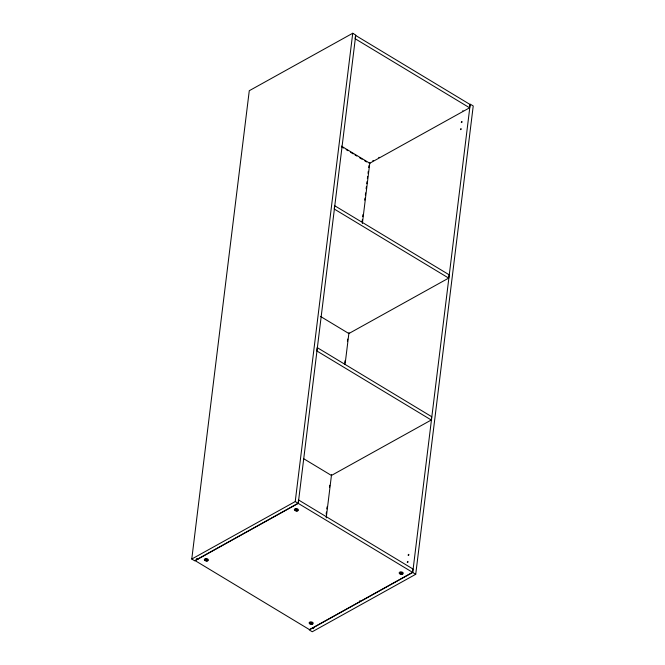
<?xml version="1.0" encoding="UTF-8"?>
<svg xmlns="http://www.w3.org/2000/svg" width="665" height="665" viewBox="0 0 665 665"><rect width="100%" height="100%" fill="white"/><g stroke="black" fill="none" stroke-linecap="round" stroke-linejoin="round"><path stroke-width="1" d="M191.769 559.041L249.275 90.714L352.733 33.25L355.75 35.07L298.244 503.388L194.779 560.853L191.769 559.041L295.235 501.568L352.733 33.25M298.294 501.601L298.502 499.939L412.973 569.016L412.566 572.341L309.458 629.614L194.986 560.537L298.095 503.264M316.897 350.098L317.205 347.604L431.676 416.681L431.269 420.006L331.436 475.458L303.922 458.858M326.183 514.07L326.44 512.008M326.814 508.925L327.072 506.863M329.474 487.312L329.724 485.251M344.761 362.766L345.019 360.704M347.413 341.153L347.67 339.092M362.076 221.753L362.334 219.699M362.708 216.607L362.965 214.554M364.728 200.14L364.985 198.079M365.359 194.995L365.617 192.933M366.124 188.818L366.373 186.757M366.756 183.673L367.005 181.595M367.379 178.586L367.637 176.466M368.019 173.382L368.269 171.321M368.734 167.555L368.975 165.552M326.224 517.885L331.536 474.652M345.052 364.52L348.975 332.616M362.367 223.515L369.823 162.784M448.692 278.095L449.099 274.761L334.628 205.693L334.221 209.018L448.692 278.095L348.859 333.539L320.464 316.407M469.598 107.797L470.014 104.463L355.542 35.386L355.127 38.72L469.598 107.797L369.216 163.548M412.716 572.465L470.221 104.147L473.231 105.959L415.725 574.286L312.267 631.75L309.25 629.93L412.716 572.465L415.725 574.286M297.787 510.77L296.341 510.978M207.754 560.77L206.308 560.986M402.616 574.028L401.17 574.236M312.592 624.036L311.137 624.244M341.369 146.109L369.765 163.241M341.719 146.948L343.489 148.021M346.149 149.625L347.928 150.697M350.588 152.302L353.248 153.906M355.027 154.978L356.797 156.051M359.466 157.655L362.126 159.259M364.786 160.872L366.565 161.936M316.798 350.929L431.269 420.006M295.235 501.568L412.566 572.341M198.228 558.941L196.682 558.633L197.688 559.24M312.7 628.018L313.705 628.625L312.159 628.317M462.94 110.731A1.089 0.549 -58.9 0 1 462.782 110.722M373.281 160.548A1.089 0.549 -58.9 0 1 372.749 160.731M379.133 157.289A1.089 0.549 -58.9 0 1 378.718 157.505M359.973 600.753A1.089 0.557 -58.9 0 1 359.416 601.094M461.327 122.219C461.984 123.748 462.566 119.974 461.327 122.219M460.454 129.309C461.111 130.839 461.693 127.073 460.454 129.309M408.177 555.059C408.834 556.588 409.416 552.814 408.177 555.059M407.304 562.149C407.961 563.671 408.551 559.947 407.304 562.149M205.618 559.165L205.252 559.365L205.959 559.789L205.327 560.146L207.43 560.254L206.724 559.83L207.364 559.481L206.965 559.232L205.618 559.165M295.651 509.157L295.759 510.379L297.463 510.255L296.756 509.822L297.396 509.473L296.997 509.232L295.651 509.157M310.455 622.423L310.09 622.623L310.796 623.055L310.156 623.404L312.267 623.521L311.561 623.088L312.193 622.739L310.455 622.423M400.48 572.415L400.588 573.637L402.292 573.513L401.594 573.089L402.225 572.731L400.48 572.415M309.973 623.928A2.053 1.172 7 0 0 313.207 623.363A2.053 1.172 7 0 0 310.347 621.925A2.053 1.172 7 0 0 309.973 623.928M205.144 560.662A2.053 1.172 7 0 0 208.378 560.105A2.053 1.172 7 0 0 205.518 558.667A2.053 1.172 7 0 0 205.144 560.662M400.006 573.92A2.053 1.172 7 0 0 403.239 573.355A2.053 1.172 7 0 0 400.38 571.925A2.053 1.172 7 0 0 400.006 573.92M295.177 510.662A2.053 1.172 7 0 0 298.402 510.097A2.053 1.172 7 0 0 295.551 508.659A2.053 1.172 7 0 0 295.177 510.662"/></g></svg>
